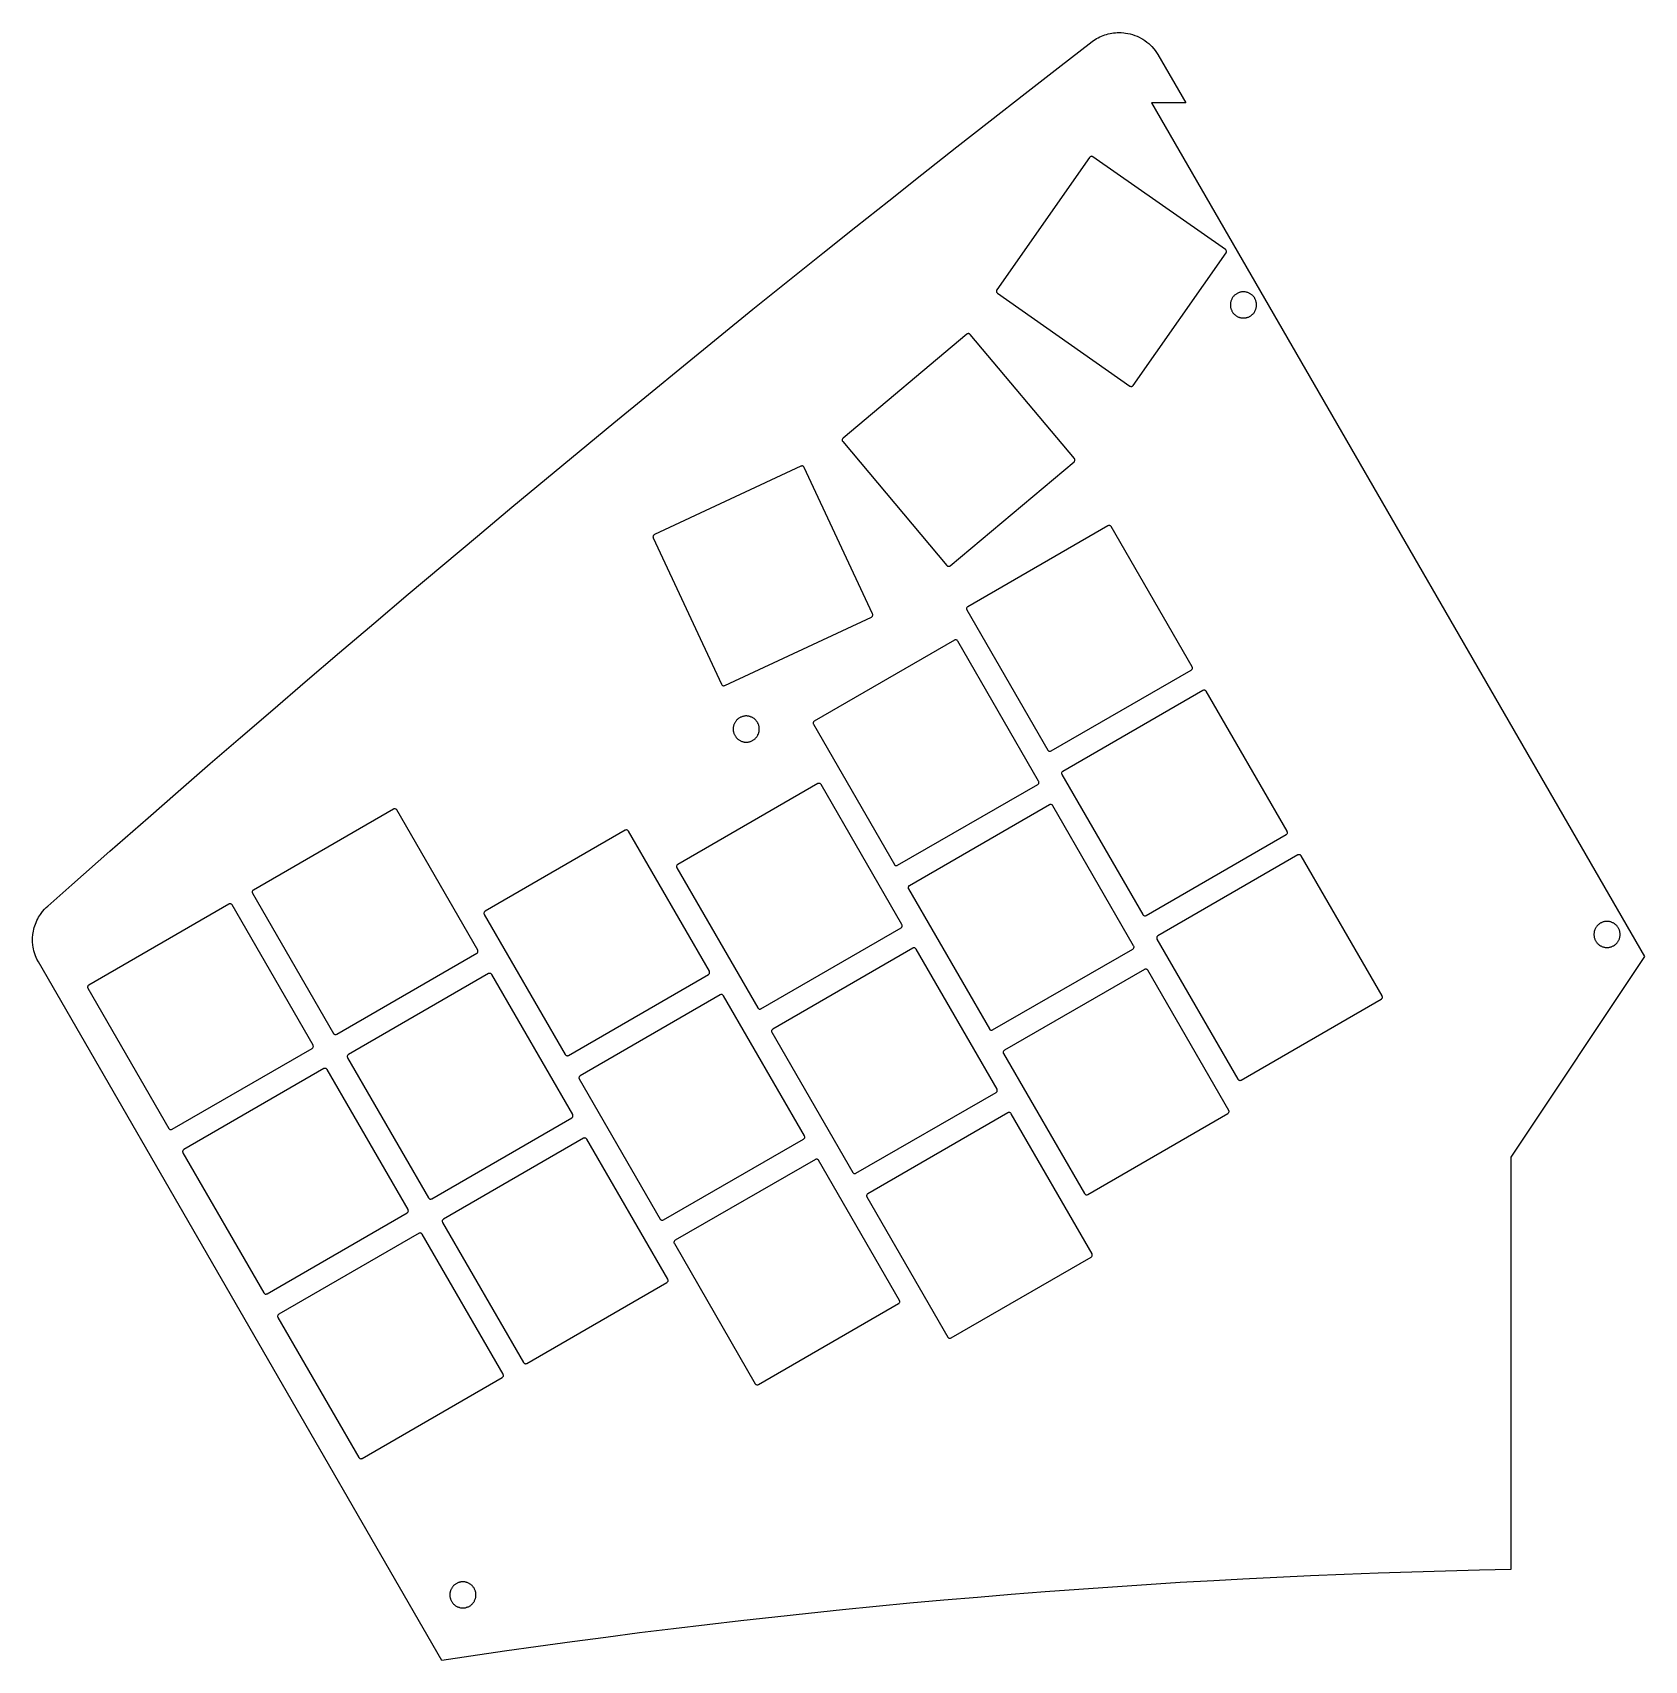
# Model space of a CAD drawing. Header units: millimetres. Extents: x -138 to -2, y -60 to 77.
import ezdxf

# ---------------------------------------------------------------- set-up
doc = ezdxf.new("R2010")
doc.units = ezdxf.units.MM
for name, color, linetype in [('APERTURES', 7, 'Continuous'), ('OUTLINE', 7, 'Continuous'), ('TIE_HOLES', 7, 'Continuous')]:
    doc.layers.add(name, color=color, linetype=linetype)

msp = doc.modelspace()

# ---------------------------------------------------------------- linework, layer by layer
at = {"layer": 'APERTURES'}
for points in [[(-48.52, 66.6), (-48.55, 66.59), (-48.59, 66.57), (-48.62, 66.55), (-48.65, 66.52), (-56.46, 55.36), (-56.48, 55.33), (-56.49, 55.29), (-56.49, 55.25), (-56.49, 55.21), (-56.48, 55.18), (-56.46, 55.14), (-56.44, 55.11), (-56.41, 55.09), (-45.25, 47.27), (-45.22, 47.25), (-45.18, 47.24), (-45.14, 47.24), (-45.1, 47.24), (-45.06, 47.25), (-45.03, 47.27), (-45, 47.29), (-44.97, 47.32), (-37.16, 58.48), (-37.14, 58.51), (-37.13, 58.55), (-37.12, 58.59), (-37.13, 58.63), (-37.14, 58.67), (-37.16, 58.7), (-37.18, 58.73), (-37.21, 58.76), (-48.37, 66.57), (-48.4, 66.59), (-48.44, 66.6), (-48.48, 66.61)], [(-58.82, 51.68), (-58.86, 51.68), (-58.9, 51.67), (-58.94, 51.65), (-58.97, 51.63), (-69.4, 42.88), (-69.43, 42.85), (-69.45, 42.81), (-69.47, 42.78), (-69.47, 42.74), (-69.47, 42.7), (-69.47, 42.66), (-69.45, 42.63), (-69.43, 42.59), (-60.67, 32.16), (-60.65, 32.13), (-60.61, 32.11), (-60.58, 32.1), (-60.54, 32.09), (-60.5, 32.09), (-60.46, 32.1), (-60.42, 32.11), (-60.39, 32.14), (-49.96, 40.89), (-49.93, 40.92), (-49.91, 40.95), (-49.89, 40.99), (-49.89, 41.03), (-49.89, 41.06), (-49.9, 41.1), (-49.91, 41.14), (-49.93, 41.17), (-58.69, 51.61), (-58.72, 51.63), (-58.75, 51.65), (-58.79, 51.67)], [(-72.82, 40.54), (-72.86, 40.54), (-72.9, 40.53), (-72.94, 40.52), (-85.28, 34.76), (-85.31, 34.74), (-85.34, 34.72), (-85.37, 34.69), (-85.38, 34.65), (-85.39, 34.61), (-85.4, 34.57), (-85.39, 34.54), (-85.38, 34.5), (-79.62, 22.16), (-79.6, 22.12), (-79.57, 22.09), (-79.54, 22.07), (-79.51, 22.05), (-79.47, 22.04), (-79.43, 22.04), (-79.39, 22.05), (-79.36, 22.06), (-67.01, 27.81), (-66.98, 27.83), (-66.95, 27.86), (-66.92, 27.89), (-66.91, 27.93), (-66.9, 27.97), (-66.9, 28), (-66.9, 28.04), (-66.91, 28.08), (-72.67, 40.42), (-72.69, 40.46), (-72.72, 40.49), (-72.75, 40.51), (-72.78, 40.53)], [(-46.95, 35.52), (-46.99, 35.53), (-47.03, 35.53), (-47.07, 35.52), (-47.11, 35.5), (-58.9, 28.69), (-58.93, 28.67), (-58.96, 28.64), (-58.98, 28.61), (-59, 28.57), (-59, 28.53), (-59, 28.49), (-58.99, 28.45), (-58.98, 28.42), (-52.17, 16.62), (-52.14, 16.59), (-52.11, 16.56), (-52.08, 16.54), (-52.04, 16.53), (-52, 16.52), (-51.97, 16.52), (-51.93, 16.53), (-51.89, 16.55), (-40.1, 23.36), (-40.06, 23.38), (-40.04, 23.41), (-40.02, 23.44), (-40, 23.48), (-40, 23.52), (-40, 23.56), (-40.01, 23.6), (-40.02, 23.63), (-46.83, 35.43), (-46.86, 35.46), (-46.88, 35.49), (-46.92, 35.51)], [(-59.87, 25.89), (-59.91, 25.9), (-59.95, 25.9), (-59.99, 25.89), (-60.02, 25.87), (-71.82, 19.06), (-71.85, 19.04), (-71.88, 19.01), (-71.9, 18.98), (-71.91, 18.94), (-71.92, 18.9), (-71.92, 18.86), (-71.91, 18.82), (-71.89, 18.79), (-65.08, 6.99), (-65.06, 6.96), (-65.03, 6.93), (-65, 6.91), (-64.96, 6.9), (-64.92, 6.89), (-64.88, 6.89), (-64.84, 6.9), (-64.81, 6.92), (-53.01, 13.73), (-52.98, 13.75), (-52.95, 13.78), (-52.93, 13.81), (-52.92, 13.85), (-52.91, 13.89), (-52.91, 13.93), (-52.92, 13.97), (-52.94, 14), (-59.75, 25.8), (-59.77, 25.83), (-59.8, 25.86), (-59.83, 25.88)], [(-38.95, 21.66), (-38.99, 21.67), (-39.03, 21.67), (-39.07, 21.66), (-39.11, 21.64), (-50.9, 14.83), (-50.93, 14.81), (-50.96, 14.78), (-50.98, 14.75), (-51, 14.71), (-51, 14.67), (-51, 14.64), (-50.99, 14.6), (-50.98, 14.56), (-44.17, 2.77), (-44.14, 2.73), (-44.11, 2.71), (-44.08, 2.69), (-44.04, 2.67), (-44, 2.67), (-43.97, 2.67), (-43.93, 2.68), (-43.89, 2.69), (-32.1, 9.5), (-32.06, 9.53), (-32.04, 9.55), (-32.02, 9.59), (-32, 9.62), (-32, 9.66), (-32, 9.7), (-32.01, 9.74), (-32.02, 9.78), (-38.83, 21.57), (-38.86, 21.6), (-38.88, 21.63), (-38.92, 21.65)], [(-71.37, 13.82), (-71.41, 13.82), (-71.45, 13.82), (-71.49, 13.81), (-71.53, 13.8), (-83.32, 6.99), (-83.35, 6.96), (-83.38, 6.93), (-83.4, 6.9), (-83.41, 6.86), (-83.42, 6.83), (-83.42, 6.79), (-83.41, 6.75), (-83.39, 6.71), (-76.58, -5.08), (-76.56, -5.11), (-76.53, -5.14), (-76.5, -5.16), (-76.46, -5.18), (-76.42, -5.18), (-76.38, -5.18), (-76.35, -5.17), (-76.31, -5.16), (-64.52, 1.65), (-64.48, 1.68), (-64.46, 1.71), (-64.44, 1.74), (-64.42, 1.78), (-64.42, 1.81), (-64.42, 1.85), (-64.43, 1.89), (-64.44, 1.93), (-71.25, 13.72), (-71.27, 13.75), (-71.3, 13.78), (-71.34, 13.8)], [(-107.13, 11.68), (-107.16, 11.68), (-107.2, 11.67), (-107.24, 11.65), (-119.03, 4.84), (-119.07, 4.82), (-119.09, 4.79), (-119.11, 4.76), (-119.13, 4.72), (-119.13, 4.68), (-119.13, 4.64), (-119.12, 4.6), (-119.11, 4.57), (-112.3, -7.23), (-112.27, -7.26), (-112.25, -7.29), (-112.21, -7.31), (-112.18, -7.32), (-112.14, -7.33), (-112.1, -7.32), (-112.06, -7.32), (-112.02, -7.3), (-100.23, -0.49), (-100.2, -0.47), (-100.17, -0.44), (-100.15, -0.4), (-100.13, -0.37), (-100.13, -0.33), (-100.13, -0.29), (-100.14, -0.25), (-100.15, -0.22), (-106.96, 11.58), (-106.99, 11.61), (-107.02, 11.64), (-107.05, 11.66), (-107.09, 11.67)], [(-51.91, 12.04), (-51.95, 12.04), (-51.99, 12.03), (-52.02, 12.01), (-63.82, 5.2), (-63.85, 5.18), (-63.88, 5.15), (-63.9, 5.12), (-63.91, 5.08), (-63.92, 5.04), (-63.92, 5.01), (-63.91, 4.97), (-63.89, 4.93), (-57.08, -6.86), (-57.06, -6.9), (-57.03, -6.92), (-57, -6.94), (-56.96, -6.96), (-56.92, -6.96), (-56.88, -6.96), (-56.84, -6.95), (-56.81, -6.94), (-45.01, -0.13), (-44.98, -0.1), (-44.95, -0.08), (-44.93, -0.04), (-44.92, -0.01), (-44.91, 0.03), (-44.91, 0.07), (-44.92, 0.11), (-44.94, 0.15), (-51.75, 11.94), (-51.77, 11.97), (-51.8, 12), (-51.83, 12.02), (-51.87, 12.03)], [(-87.58, 9.89), (-87.62, 9.9), (-87.66, 9.9), (-87.7, 9.89), (-87.73, 9.87), (-99.53, 3.06), (-99.56, 3.04), (-99.59, 3.01), (-99.61, 2.98), (-99.62, 2.94), (-99.63, 2.9), (-99.63, 2.86), (-99.62, 2.82), (-99.6, 2.79), (-92.79, -9.01), (-92.77, -9.04), (-92.74, -9.07), (-92.71, -9.09), (-92.67, -9.1), (-92.63, -9.11), (-92.59, -9.11), (-92.56, -9.1), (-92.52, -9.08), (-80.72, -2.27), (-80.69, -2.25), (-80.67, -2.22), (-80.65, -2.19), (-80.63, -2.15), (-80.63, -2.11), (-80.63, -2.07), (-80.64, -2.03), (-80.65, -2), (-87.46, 9.8), (-87.48, 9.83), (-87.51, 9.86), (-87.55, 9.88)], [(-30.95, 7.81), (-30.99, 7.81), (-31.03, 7.81), (-31.07, 7.8), (-31.11, 7.79), (-42.9, 0.98), (-42.93, 0.96), (-42.96, 0.93), (-42.98, 0.89), (-43, 0.86), (-43, 0.82), (-43, 0.78), (-42.99, 0.74), (-42.98, 0.71), (-36.17, -11.09), (-36.14, -11.12), (-36.11, -11.15), (-36.08, -11.17), (-36.04, -11.18), (-36, -11.19), (-35.97, -11.19), (-35.93, -11.18), (-35.89, -11.16), (-24.1, -4.35), (-24.06, -4.33), (-24.04, -4.3), (-24.02, -4.27), (-24, -4.23), (-24, -4.19), (-24, -4.15), (-24.01, -4.12), (-24.02, -4.08), (-30.83, 7.72), (-30.86, 7.75), (-30.88, 7.77), (-30.92, 7.79)], [(-120.94, 3.67), (-120.98, 3.68), (-121.02, 3.68), (-121.06, 3.67), (-121.09, 3.65), (-132.89, -3.16), (-132.92, -3.18), (-132.95, -3.21), (-132.97, -3.24), (-132.98, -3.28), (-132.99, -3.32), (-132.99, -3.36), (-132.98, -3.4), (-132.96, -3.43), (-126.15, -15.23), (-126.13, -15.26), (-126.1, -15.29), (-126.07, -15.31), (-126.03, -15.32), (-125.99, -15.33), (-125.95, -15.32), (-125.92, -15.32), (-125.88, -15.3), (-114.08, -8.49), (-114.05, -8.47), (-114.03, -8.44), (-114.01, -8.4), (-113.99, -8.37), (-113.98, -8.33), (-113.99, -8.29), (-114, -8.25), (-114.01, -8.22), (-120.82, 3.58), (-120.84, 3.61), (-120.87, 3.64), (-120.91, 3.66)], [(-63.41, -0.03), (-63.45, -0.04), (-63.49, -0.04), (-63.53, -0.06), (-75.32, -6.87), (-75.35, -6.89), (-75.38, -6.92), (-75.4, -6.96), (-75.41, -6.99), (-75.42, -7.03), (-75.42, -7.07), (-75.41, -7.11), (-75.39, -7.14), (-68.58, -18.94), (-68.56, -18.97), (-68.53, -19), (-68.5, -19.02), (-68.46, -19.03), (-68.42, -19.04), (-68.38, -19.04), (-68.35, -19.03), (-68.31, -19.01), (-56.52, -12.2), (-56.48, -12.18), (-56.46, -12.15), (-56.44, -12.12), (-56.42, -12.08), (-56.42, -12.04), (-56.42, -12), (-56.43, -11.96), (-56.44, -11.93), (-63.25, -0.13), (-63.27, -0.1), (-63.3, -0.08), (-63.34, -0.05), (-63.37, -0.04)], [(-99.13, -2.18), (-99.16, -2.18), (-99.2, -2.19), (-99.24, -2.2), (-111.03, -9.01), (-111.07, -9.04), (-111.09, -9.07), (-111.11, -9.1), (-111.13, -9.14), (-111.13, -9.17), (-111.13, -9.21), (-111.12, -9.25), (-111.11, -9.29), (-104.3, -21.08), (-104.27, -21.11), (-104.25, -21.14), (-104.21, -21.16), (-104.18, -21.18), (-104.14, -21.18), (-104.1, -21.18), (-104.06, -21.17), (-104.02, -21.16), (-92.23, -14.35), (-92.2, -14.32), (-92.17, -14.29), (-92.15, -14.26), (-92.13, -14.22), (-92.13, -14.19), (-92.13, -14.15), (-92.14, -14.11), (-92.15, -14.07), (-98.96, -2.28), (-98.99, -2.25), (-99.02, -2.22), (-99.05, -2.2), (-99.09, -2.18)], [(-43.87, -1.82), (-43.91, -1.82), (-43.95, -1.82), (-43.99, -1.83), (-44.02, -1.84), (-55.82, -8.65), (-55.85, -8.67), (-55.88, -8.7), (-55.9, -8.74), (-55.91, -8.77), (-55.92, -8.81), (-55.92, -8.85), (-55.91, -8.89), (-55.89, -8.92), (-49.08, -20.72), (-49.06, -20.75), (-49.03, -20.78), (-49, -20.8), (-48.96, -20.81), (-48.92, -20.82), (-48.88, -20.82), (-48.84, -20.81), (-48.81, -20.79), (-37.01, -13.98), (-36.98, -13.96), (-36.95, -13.93), (-36.93, -13.9), (-36.92, -13.86), (-36.91, -13.82), (-36.91, -13.78), (-36.92, -13.75), (-36.94, -13.71), (-43.75, -1.91), (-43.77, -1.88), (-43.8, -1.86), (-43.83, -1.84)], [(-79.58, -3.97), (-79.62, -3.96), (-79.66, -3.96), (-79.7, -3.97), (-79.73, -3.99), (-91.53, -10.8), (-91.56, -10.82), (-91.59, -10.85), (-91.61, -10.88), (-91.62, -10.92), (-91.63, -10.96), (-91.63, -10.99), (-91.62, -11.03), (-91.6, -11.07), (-84.79, -22.86), (-84.77, -22.9), (-84.74, -22.92), (-84.71, -22.94), (-84.67, -22.96), (-84.63, -22.96), (-84.59, -22.96), (-84.56, -22.95), (-84.52, -22.94), (-72.72, -16.13), (-72.69, -16.1), (-72.67, -16.08), (-72.65, -16.04), (-72.63, -16.01), (-72.63, -15.97), (-72.63, -15.93), (-72.64, -15.89), (-72.65, -15.85), (-79.46, -4.06), (-79.48, -4.03), (-79.51, -4), (-79.55, -3.98)], [(-112.94, -10.18), (-112.98, -10.18), (-113.02, -10.18), (-113.06, -10.19), (-113.09, -10.2), (-124.89, -17.01), (-124.92, -17.04), (-124.95, -17.07), (-124.97, -17.1), (-124.98, -17.14), (-124.99, -17.17), (-124.99, -17.21), (-124.98, -17.25), (-124.96, -17.29), (-118.15, -29.08), (-118.13, -29.11), (-118.1, -29.14), (-118.07, -29.16), (-118.03, -29.18), (-117.99, -29.18), (-117.95, -29.18), (-117.92, -29.17), (-117.88, -29.16), (-106.08, -22.35), (-106.05, -22.32), (-106.03, -22.29), (-106.01, -22.26), (-105.99, -22.22), (-105.98, -22.19), (-105.99, -22.15), (-106, -22.11), (-106.01, -22.07), (-112.82, -10.28), (-112.84, -10.25), (-112.87, -10.22), (-112.91, -10.2)], [(-55.37, -13.9), (-55.41, -13.89), (-55.45, -13.89), (-55.49, -13.9), (-55.53, -13.92), (-67.32, -20.73), (-67.35, -20.75), (-67.38, -20.78), (-67.4, -20.81), (-67.41, -20.85), (-67.42, -20.89), (-67.42, -20.93), (-67.41, -20.96), (-67.39, -21), (-60.58, -32.8), (-60.56, -32.83), (-60.53, -32.85), (-60.5, -32.88), (-60.46, -32.89), (-60.42, -32.9), (-60.38, -32.89), (-60.35, -32.89), (-60.31, -32.87), (-48.52, -26.06), (-48.48, -26.04), (-48.46, -26.01), (-48.44, -25.97), (-48.42, -25.94), (-48.42, -25.9), (-48.42, -25.86), (-48.43, -25.82), (-48.44, -25.79), (-55.25, -13.99), (-55.27, -13.96), (-55.3, -13.93), (-55.34, -13.91)], [(-91.13, -16.03), (-91.16, -16.04), (-91.2, -16.04), (-91.24, -16.06), (-103.03, -22.87), (-103.07, -22.89), (-103.09, -22.92), (-103.11, -22.96), (-103.13, -22.99), (-103.13, -23.03), (-103.13, -23.07), (-103.12, -23.11), (-103.11, -23.14), (-96.3, -34.94), (-96.27, -34.97), (-96.25, -35), (-96.21, -35.02), (-96.18, -35.03), (-96.14, -35.04), (-96.1, -35.04), (-96.06, -35.03), (-96.02, -35.01), (-84.23, -28.2), (-84.2, -28.18), (-84.17, -28.15), (-84.15, -28.12), (-84.13, -28.08), (-84.13, -28.04), (-84.13, -28), (-84.14, -27.96), (-84.15, -27.93), (-90.96, -16.13), (-90.99, -16.1), (-91.02, -16.08), (-91.05, -16.05), (-91.09, -16.04)], [(-71.58, -17.82), (-71.62, -17.82), (-71.66, -17.82), (-71.7, -17.83), (-71.73, -17.84), (-83.53, -24.65), (-83.56, -24.67), (-83.59, -24.7), (-83.61, -24.74), (-83.62, -24.77), (-83.63, -24.81), (-83.63, -24.85), (-83.62, -24.89), (-83.6, -24.92), (-76.79, -36.72), (-76.77, -36.75), (-76.74, -36.78), (-76.71, -36.8), (-76.67, -36.81), (-76.63, -36.82), (-76.59, -36.82), (-76.56, -36.81), (-76.52, -36.79), (-64.72, -29.98), (-64.69, -29.96), (-64.67, -29.93), (-64.65, -29.9), (-64.63, -29.86), (-64.63, -29.82), (-64.63, -29.78), (-64.64, -29.75), (-64.65, -29.71), (-71.46, -17.91), (-71.48, -17.88), (-71.51, -17.86), (-71.55, -17.84)], [(-104.94, -24.04), (-104.98, -24.03), (-105.02, -24.04), (-105.06, -24.04), (-105.09, -24.06), (-116.89, -30.87), (-116.92, -30.89), (-116.95, -30.92), (-116.97, -30.96), (-116.98, -30.99), (-116.99, -31.03), (-116.99, -31.07), (-116.98, -31.11), (-116.96, -31.14), (-110.15, -42.94), (-110.13, -42.97), (-110.1, -43), (-110.07, -43.02), (-110.03, -43.03), (-109.99, -43.04), (-109.95, -43.04), (-109.92, -43.03), (-109.88, -43.01), (-98.08, -36.2), (-98.05, -36.18), (-98.03, -36.15), (-98.01, -36.12), (-97.99, -36.08), (-97.98, -36.04), (-97.99, -36), (-98, -35.96), (-98.01, -35.93), (-104.82, -24.13), (-104.84, -24.1), (-104.87, -24.08), (-104.91, -24.05)]]:
    msp.add_lwpolyline(points, close=True, dxfattribs=at)
at = {"layer": 'OUTLINE'}
msp.add_lwpolyline([(-137.26, -0.97), (-137.37, -0.71), (-137.46, -0.44), (-137.5, -0.28), (-137.54, -0.12), (-137.57, 0.04), (-137.59, 0.2), (-137.61, 0.48), (-137.62, 0.65), (-137.61, 0.81), (-137.59, 1.09), (-137.55, 1.37), (-137.51, 1.53), (-137.47, 1.69), (-137.38, 1.96), (-137.32, 2.11), (-137.26, 2.26), (-137.18, 2.41), (-137.11, 2.55), (-136.95, 2.79), (-136.79, 3.02), (-136.6, 3.23), (-136.46, 3.38), (-136.34, 3.49), (-134.32, 5.28), (-131.11, 8.1), (-127.9, 10.91), (-125.36, 13.13), (-122.66, 15.48), (-120.11, 17.68), (-117.4, 20.02), (-114.68, 22.36), (-111.79, 24.83), (-108.89, 27.29), (-105.99, 29.75), (-103.09, 32.2), (-100.18, 34.64), (-97.27, 37.07), (-94.36, 39.49), (-91.62, 41.77), (-88.7, 44.17), (-85.77, 46.57), (-82.84, 48.97), (-79.91, 51.35), (-76.98, 53.73), (-74.04, 56.09), (-71.1, 58.45), (-68.33, 60.67), (-65.55, 62.87), (-62.77, 65.07), (-59.82, 67.4), (-57.03, 69.59), (-54.07, 71.9), (-51.28, 74.07), (-48.44, 76.27), (-48.32, 76.35), (-48.19, 76.44), (-48.06, 76.52), (-47.93, 76.59), (-47.8, 76.66), (-47.66, 76.72), (-47.52, 76.78), (-47.37, 76.83), (-47.23, 76.87), (-47.08, 76.91), (-46.93, 76.95), (-46.79, 76.98), (-46.64, 77), (-46.48, 77.01), (-46.33, 77.02), (-46.18, 77.03), (-45.98, 77.02), (-45.78, 77.01), (-45.63, 76.99), (-45.43, 76.96), (-45.23, 76.91), (-45.03, 76.86), (-44.84, 76.79), (-44.65, 76.72), (-44.47, 76.63), (-44.29, 76.54), (-44.16, 76.46), (-43.99, 76.35), (-43.83, 76.23), (-43.67, 76.1), (-43.52, 75.96), (-43.42, 75.85), (-43.25, 75.67), (-43.12, 75.51), (-43.01, 75.34), (-42.9, 75.17), (-40.55, 71.1), (-43.44, 71.1), (-1.95, -0.76), (-13.2, -17.64), (-13.2, -52.37), (-15.84, -52.43), (-18.69, -52.5), (-21.53, -52.58), (-24.37, -52.68), (-27.22, -52.78), (-30.06, -52.9), (-32.9, -53.03), (-35.75, -53.18), (-38.18, -53.31), (-41.03, -53.47), (-43.87, -53.65), (-46.72, -53.84), (-49.56, -54.04), (-52.4, -54.25), (-55.25, -54.47), (-58.09, -54.71), (-60.93, -54.96), (-63.78, -55.21), (-66.62, -55.49), (-69.46, -55.77), (-72.31, -56.06), (-75.15, -56.37), (-77.99, -56.69), (-80.84, -57.02), (-83.68, -57.36), (-86.52, -57.71), (-89.37, -58.08), (-92.21, -58.46), (-95.05, -58.84), (-97.9, -59.25), (-100.74, -59.66), (-103.18, -60.02), (-137.13, -1.22)], close=True, dxfattribs=at)
at = {"layer": 'TIE_HOLES'}
for points in [[(-34.62, 53.88), (-34.61, 53.94), (-34.6, 53.99), (-34.6, 54.04), (-34.6, 54.1), (-34.6, 54.15), (-34.6, 54.21), (-34.61, 54.26), (-34.62, 54.31), (-34.63, 54.37), (-34.65, 54.42), (-34.66, 54.47), (-34.68, 54.52), (-34.7, 54.57), (-34.73, 54.62), (-34.75, 54.66), (-34.78, 54.71), (-34.81, 54.75), (-34.85, 54.8), (-34.88, 54.84), (-34.92, 54.88), (-34.96, 54.91), (-35, 54.95), (-35.04, 54.98), (-35.09, 55.01), (-35.13, 55.04), (-35.18, 55.07), (-35.23, 55.09), (-35.28, 55.12), (-35.33, 55.13), (-35.38, 55.15), (-35.43, 55.17), (-35.48, 55.18), (-35.54, 55.19), (-35.59, 55.19), (-35.64, 55.2), (-35.7, 55.2), (-35.75, 55.2), (-35.81, 55.19), (-35.86, 55.19), (-35.91, 55.18), (-35.97, 55.17), (-36.02, 55.15), (-36.07, 55.13), (-36.12, 55.12), (-36.17, 55.09), (-36.22, 55.07), (-36.26, 55.04), (-36.31, 55.01), (-36.35, 54.98), (-36.4, 54.95), (-36.44, 54.91), (-36.48, 54.88), (-36.51, 54.84), (-36.55, 54.8), (-36.58, 54.75), (-36.61, 54.71), (-36.64, 54.66), (-36.67, 54.62), (-36.69, 54.57), (-36.71, 54.52), (-36.73, 54.47), (-36.75, 54.42), (-36.77, 54.37), (-36.78, 54.31), (-36.79, 54.26), (-36.79, 54.21), (-36.8, 54.15), (-36.8, 54.1), (-36.8, 54.04), (-36.79, 53.99), (-36.79, 53.94), (-36.78, 53.88), (-36.77, 53.83), (-36.75, 53.78), (-36.73, 53.73), (-36.71, 53.68), (-36.69, 53.63), (-36.67, 53.58), (-36.64, 53.53), (-36.61, 53.49), (-36.58, 53.44), (-36.55, 53.4), (-36.51, 53.36), (-36.48, 53.32), (-36.44, 53.28), (-36.4, 53.25), (-36.35, 53.22), (-36.31, 53.18), (-36.26, 53.16), (-36.22, 53.13), (-36.17, 53.1), (-36.12, 53.08), (-36.07, 53.06), (-36.02, 53.05), (-35.97, 53.03), (-35.91, 53.02), (-35.86, 53.01), (-35.81, 53), (-35.75, 53), (-35.7, 53), (-35.64, 53), (-35.59, 53), (-35.54, 53.01), (-35.48, 53.02), (-35.43, 53.03), (-35.38, 53.05), (-35.33, 53.06), (-35.28, 53.08), (-35.23, 53.1), (-35.18, 53.13), (-35.13, 53.16), (-35.09, 53.18), (-35.04, 53.22), (-35, 53.25), (-34.96, 53.28), (-34.92, 53.32), (-34.88, 53.36), (-34.85, 53.4), (-34.81, 53.44), (-34.78, 53.49), (-34.75, 53.53), (-34.73, 53.58), (-34.7, 53.63), (-34.68, 53.68), (-34.66, 53.73), (-34.65, 53.78), (-34.63, 53.83)], [(-76.47, 18.17), (-76.46, 18.23), (-76.46, 18.28), (-76.45, 18.33), (-76.45, 18.39), (-76.45, 18.44), (-76.46, 18.5), (-76.46, 18.55), (-76.47, 18.6), (-76.48, 18.66), (-76.5, 18.71), (-76.51, 18.76), (-76.53, 18.81), (-76.56, 18.86), (-76.58, 18.91), (-76.61, 18.95), (-76.64, 19), (-76.67, 19.04), (-76.7, 19.09), (-76.74, 19.13), (-76.77, 19.17), (-76.81, 19.2), (-76.85, 19.24), (-76.89, 19.27), (-76.94, 19.3), (-76.98, 19.33), (-77.03, 19.36), (-77.08, 19.38), (-77.13, 19.4), (-77.18, 19.42), (-77.23, 19.44), (-77.28, 19.46), (-77.34, 19.47), (-77.39, 19.48), (-77.44, 19.48), (-77.5, 19.49), (-77.55, 19.49), (-77.6, 19.49), (-77.66, 19.48), (-77.71, 19.48), (-77.76, 19.47), (-77.82, 19.46), (-77.87, 19.44), (-77.92, 19.42), (-77.97, 19.4), (-78.02, 19.38), (-78.07, 19.36), (-78.12, 19.33), (-78.16, 19.3), (-78.21, 19.27), (-78.25, 19.24), (-78.29, 19.2), (-78.33, 19.17), (-78.37, 19.13), (-78.4, 19.09), (-78.43, 19.04), (-78.46, 19), (-78.49, 18.95), (-78.52, 18.91), (-78.54, 18.86), (-78.57, 18.81), (-78.59, 18.76), (-78.6, 18.71), (-78.62, 18.66), (-78.63, 18.6), (-78.64, 18.55), (-78.64, 18.5), (-78.65, 18.44), (-78.65, 18.39), (-78.65, 18.33), (-78.64, 18.28), (-78.64, 18.23), (-78.63, 18.17), (-78.62, 18.12), (-78.6, 18.07), (-78.59, 18.02), (-78.57, 17.97), (-78.54, 17.92), (-78.52, 17.87), (-78.49, 17.82), (-78.46, 17.78), (-78.43, 17.73), (-78.4, 17.69), (-78.37, 17.65), (-78.33, 17.61), (-78.29, 17.57), (-78.25, 17.54), (-78.21, 17.51), (-78.16, 17.47), (-78.12, 17.45), (-78.07, 17.42), (-78.02, 17.39), (-77.97, 17.37), (-77.92, 17.35), (-77.87, 17.34), (-77.82, 17.32), (-77.76, 17.31), (-77.71, 17.3), (-77.66, 17.29), (-77.6, 17.29), (-77.55, 17.29), (-77.5, 17.29), (-77.44, 17.29), (-77.39, 17.3), (-77.34, 17.31), (-77.28, 17.32), (-77.23, 17.34), (-77.18, 17.35), (-77.13, 17.37), (-77.08, 17.39), (-77.03, 17.42), (-76.98, 17.45), (-76.94, 17.47), (-76.89, 17.51), (-76.85, 17.54), (-76.81, 17.57), (-76.77, 17.61), (-76.74, 17.65), (-76.7, 17.69), (-76.67, 17.73), (-76.64, 17.78), (-76.61, 17.82), (-76.58, 17.87), (-76.56, 17.92), (-76.53, 17.97), (-76.51, 18.02), (-76.5, 18.07), (-76.48, 18.12)], [(-4.02, 0.88), (-4.01, 0.94), (-4, 0.99), (-4, 1.04), (-4, 1.1), (-4, 1.15), (-4, 1.21), (-4.01, 1.26), (-4.02, 1.31), (-4.03, 1.37), (-4.05, 1.42), (-4.06, 1.47), (-4.08, 1.52), (-4.1, 1.57), (-4.13, 1.62), (-4.15, 1.66), (-4.18, 1.71), (-4.21, 1.75), (-4.25, 1.8), (-4.28, 1.84), (-4.32, 1.88), (-4.36, 1.91), (-4.4, 1.95), (-4.44, 1.98), (-4.49, 2.01), (-4.53, 2.04), (-4.58, 2.07), (-4.63, 2.09), (-4.68, 2.11), (-4.73, 2.13), (-4.78, 2.15), (-4.83, 2.17), (-4.88, 2.18), (-4.94, 2.19), (-4.99, 2.19), (-5.04, 2.2), (-5.1, 2.2), (-5.15, 2.2), (-5.21, 2.19), (-5.26, 2.19), (-5.31, 2.18), (-5.37, 2.17), (-5.42, 2.15), (-5.47, 2.13), (-5.52, 2.11), (-5.57, 2.09), (-5.62, 2.07), (-5.66, 2.04), (-5.71, 2.01), (-5.75, 1.98), (-5.8, 1.95), (-5.84, 1.91), (-5.88, 1.88), (-5.91, 1.84), (-5.95, 1.8), (-5.98, 1.75), (-6.01, 1.71), (-6.04, 1.66), (-6.07, 1.62), (-6.09, 1.57), (-6.11, 1.52), (-6.13, 1.47), (-6.15, 1.42), (-6.17, 1.37), (-6.18, 1.31), (-6.19, 1.26), (-6.19, 1.21), (-6.2, 1.15), (-6.2, 1.1), (-6.2, 1.04), (-6.19, 0.99), (-6.19, 0.94), (-6.18, 0.88), (-6.17, 0.83), (-6.15, 0.78), (-6.13, 0.73), (-6.11, 0.68), (-6.09, 0.63), (-6.07, 0.58), (-6.04, 0.53), (-6.01, 0.49), (-5.98, 0.44), (-5.95, 0.4), (-5.91, 0.36), (-5.88, 0.32), (-5.84, 0.28), (-5.8, 0.25), (-5.75, 0.21), (-5.71, 0.18), (-5.66, 0.15), (-5.62, 0.13), (-5.57, 0.1), (-5.52, 0.08), (-5.47, 0.06), (-5.42, 0.05), (-5.37, 0.03), (-5.31, 0.02), (-5.26, 0.01), (-5.21, 0), (-5.15, 0), (-5.1, 0), (-5.04, 0), (-4.99, 0), (-4.94, 0.01), (-4.88, 0.02), (-4.83, 0.03), (-4.78, 0.05), (-4.73, 0.06), (-4.68, 0.08), (-4.63, 0.1), (-4.58, 0.13), (-4.53, 0.15), (-4.49, 0.18), (-4.44, 0.21), (-4.4, 0.25), (-4.36, 0.28), (-4.32, 0.32), (-4.28, 0.36), (-4.25, 0.4), (-4.21, 0.44), (-4.18, 0.49), (-4.15, 0.53), (-4.13, 0.58), (-4.1, 0.63), (-4.08, 0.68), (-4.06, 0.73), (-4.05, 0.78), (-4.03, 0.83)], [(-100.31, -54.66), (-100.31, -54.61), (-100.3, -54.56), (-100.3, -54.5), (-100.3, -54.45), (-100.31, -54.39), (-100.31, -54.34), (-100.32, -54.29), (-100.33, -54.23), (-100.35, -54.18), (-100.36, -54.13), (-100.38, -54.08), (-100.41, -54.03), (-100.43, -53.98), (-100.46, -53.94), (-100.49, -53.89), (-100.52, -53.85), (-100.55, -53.8), (-100.59, -53.76), (-100.62, -53.72), (-100.66, -53.69), (-100.7, -53.65), (-100.74, -53.62), (-100.79, -53.59), (-100.83, -53.56), (-100.88, -53.53), (-100.93, -53.51), (-100.98, -53.49), (-101.03, -53.47), (-101.08, -53.45), (-101.13, -53.43), (-101.19, -53.42), (-101.24, -53.41), (-101.29, -53.41), (-101.35, -53.4), (-101.4, -53.4), (-101.45, -53.4), (-101.51, -53.41), (-101.56, -53.41), (-101.61, -53.42), (-101.67, -53.43), (-101.72, -53.45), (-101.77, -53.47), (-101.82, -53.49), (-101.87, -53.51), (-101.92, -53.53), (-101.97, -53.56), (-102.01, -53.59), (-102.06, -53.62), (-102.1, -53.65), (-102.14, -53.69), (-102.18, -53.72), (-102.22, -53.76), (-102.25, -53.8), (-102.28, -53.85), (-102.31, -53.89), (-102.34, -53.94), (-102.37, -53.98), (-102.39, -54.03), (-102.42, -54.08), (-102.44, -54.13), (-102.45, -54.18), (-102.47, -54.23), (-102.48, -54.29), (-102.49, -54.34), (-102.49, -54.39), (-102.5, -54.45), (-102.5, -54.5), (-102.5, -54.56), (-102.49, -54.61), (-102.49, -54.66), (-102.48, -54.72), (-102.47, -54.77), (-102.45, -54.82), (-102.44, -54.87), (-102.42, -54.92), (-102.39, -54.97), (-102.37, -55.02), (-102.34, -55.07), (-102.31, -55.11), (-102.28, -55.16), (-102.25, -55.2), (-102.22, -55.24), (-102.18, -55.28), (-102.14, -55.32), (-102.1, -55.35), (-102.06, -55.39), (-102.01, -55.42), (-101.97, -55.45), (-101.92, -55.47), (-101.87, -55.5), (-101.82, -55.52), (-101.77, -55.54), (-101.72, -55.55), (-101.67, -55.57), (-101.61, -55.58), (-101.56, -55.59), (-101.51, -55.6), (-101.45, -55.6), (-101.4, -55.6), (-101.35, -55.6), (-101.29, -55.6), (-101.24, -55.59), (-101.19, -55.58), (-101.13, -55.57), (-101.08, -55.55), (-101.03, -55.54), (-100.98, -55.52), (-100.93, -55.5), (-100.88, -55.47), (-100.83, -55.45), (-100.79, -55.42), (-100.74, -55.39), (-100.7, -55.35), (-100.66, -55.32), (-100.62, -55.28), (-100.59, -55.24), (-100.55, -55.2), (-100.52, -55.16), (-100.49, -55.11), (-100.46, -55.07), (-100.43, -55.02), (-100.41, -54.97), (-100.38, -54.92), (-100.36, -54.87), (-100.35, -54.82), (-100.33, -54.77), (-100.32, -54.72)]]:
    msp.add_lwpolyline(points, close=True, dxfattribs=at)

doc.saveas('drawing.dxf')
